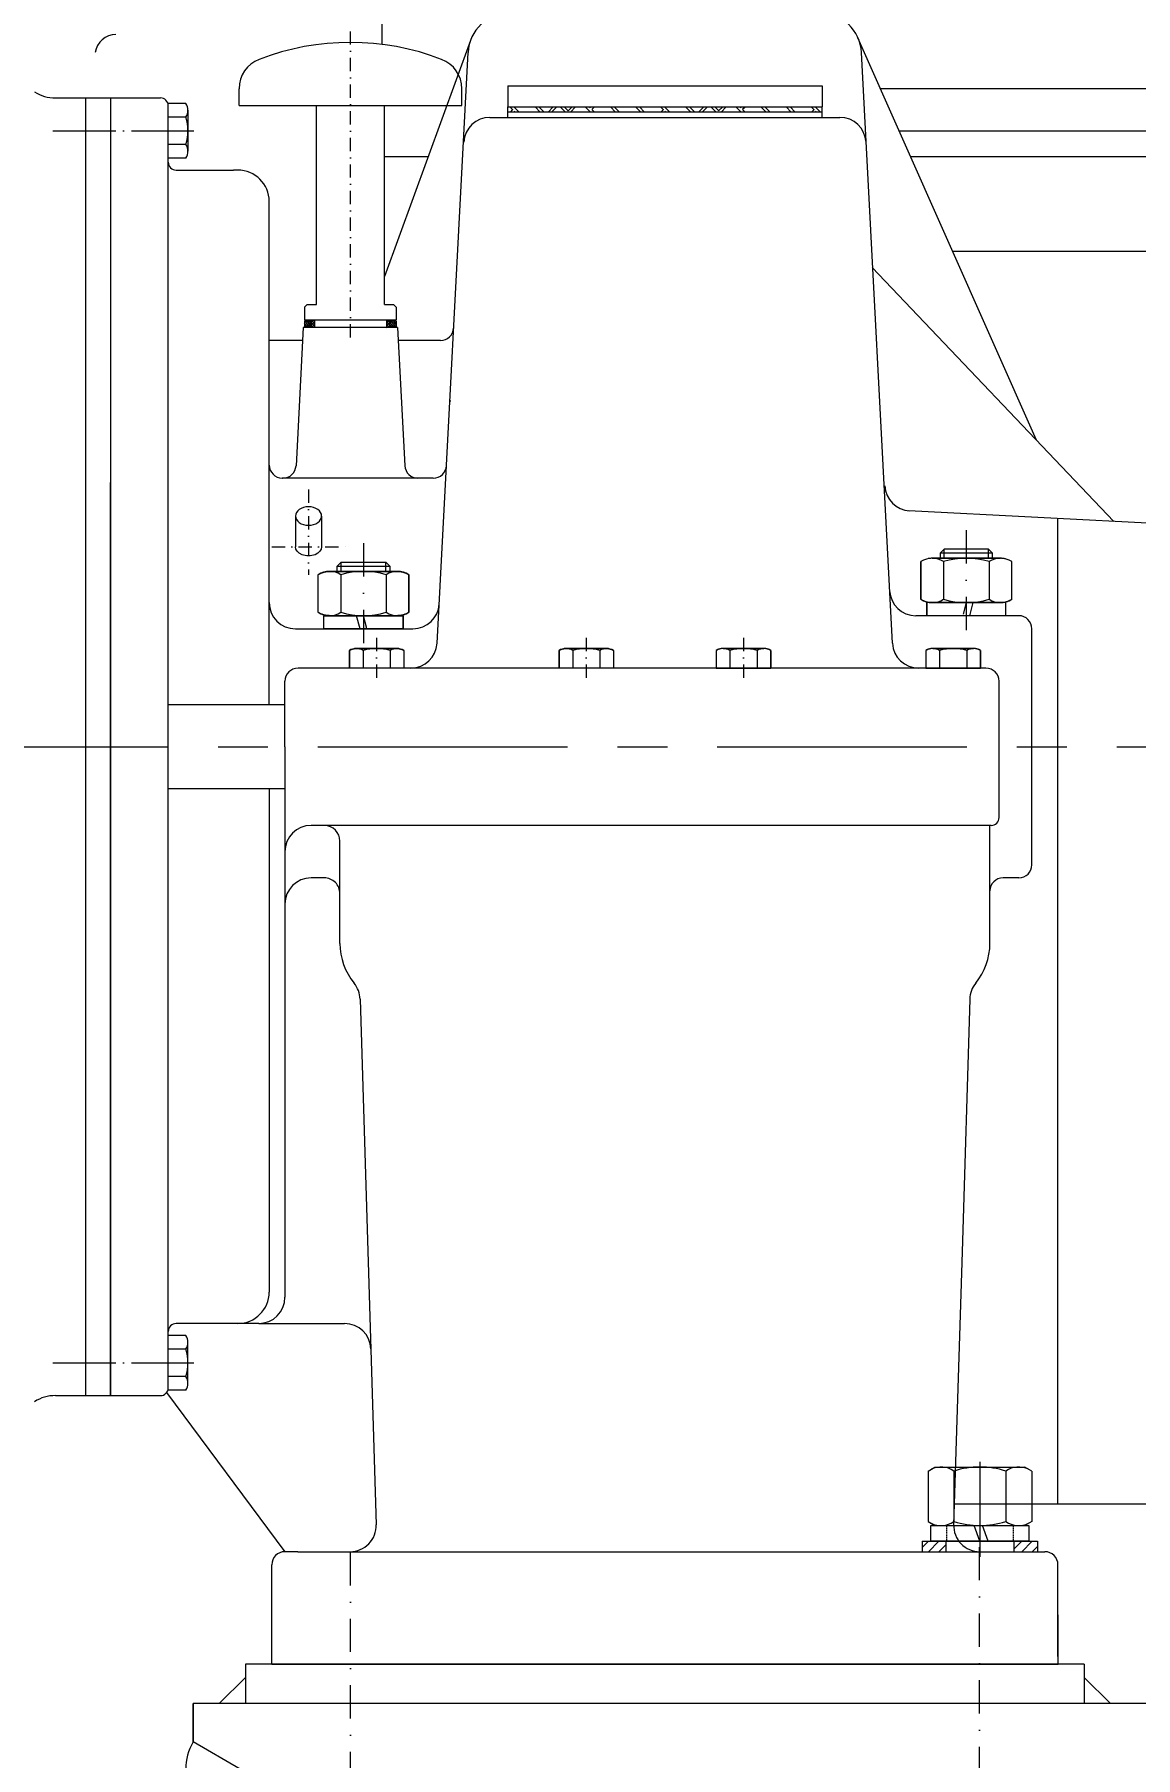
# Model space of a CAD drawing. Header units: millimetres. Extents: x 2 to 503272, y 1 to 383444.
# Drawn here: x 415539 to 426210, y 200030 to 216726 of the extents above; entities that cross this region are included whole.
import ezdxf

# ---------------------------------------------------------------- set-up
doc = ezdxf.new("R2010")
doc.units = ezdxf.units.MM
doc.header["$LTSCALE"] = 25.4
for name, pattern in [('ACAD_ISO02W100', [15, 12, -3]), ('ACAD_ISO04W100', [30, 24, -3, 0, -3]), ('CENTER', [50.8, 31.75, -6.35, 6.35, -6.35]), ('DASHDOT', [25.4, 12.7, -6.35, 0, -6.35]), ('DASHED', [0.75, 0.5, -0.25]), ('虚线', [2, 1, -1])]:
    doc.linetypes.add(name, pattern=pattern)
doc.layers.get('Defpoints').update_dxf_attribs({"lineweight": 5})
doc.layers.add('00', color=7, linetype='Continuous')
doc.layers.add('1', color=1, linetype='Continuous')
for name, color, linetype, lineweight in [('2', 2, 'DASHED', 5), ('3', 3, 'CENTER', 5), ('CAXA1', 5, 'CENTER', 5), ('EB0_1', 7, 'Continuous', 5), ('细实线层', 7, 'Continuous', 5), ('虚线层', 6, 'ACAD_ISO02W100', 5)]:
    doc.layers.add(name, color=color, linetype=linetype, lineweight=lineweight)
doc.styles.add('Roman', font='arial.ttf')
doc.styles.get("Standard").update_dxf_attribs({"font": 'arial.ttf'})
doc.dimstyles.new('ISO-25', dxfattribs={"dimscale": 30, "dimtxt": 38.1, "dimasz": 38.1, "dimexe": 50.8, "dimexo": 50.8, "dimgap": 15.875, "dimtad": 1, "dimtih": 1, "dimtoh": 1, "dimdec": 1, "dimlfac": 0.03937, "dimdsep": 46, "dimtxsty": 'Standard', "dimcen": 63.5, "dimclrd": 7, "dimclre": 7, "dimclrt": 7, "dimadec": 0, "dimazin": 0, "dimtfac": 1, "dimtdec": 1, "dimtmove": 0, "dimatfit": 3, "dimfxl": 25.4, "dimlwd": 5, "dimlwe": 5, "dimarcsym": 0})
pattern_1 = [(135, (1362593.044, 669076.674), (12.69999998, 12.69999998), [])]
pattern_2 = [(45, (1362593.044, 669076.674), (12.69999998, -12.69999998), [])]
pattern_3 = [(60, (1353630.559, 670080.947), (12.44340787, -7.18420488), [])]

# ---------------------------------------------------------------- blocks, each defined once
blk = doc.blocks.new('*D39')
at = {"color": 7, "linetype": 'Continuous', "lineweight": 5, "transparency": 16777216}
for p, q in [((464772, 202768), (464772, 175617)), ((365222, 196863), (365222, 175617)), ((366365, 177141), (463629, 177141))]:
    blk.add_line(p, q, dxfattribs=at)
at = {"color": 7, "transparency": 16777216}
for points in [[(366365, 177331), (366365, 176950), (365222, 177141)], [(463629, 177331), (463629, 176950), (464772, 177141)]]:
    blk.add_solid(points, dxfattribs=at)
at = {"layer": 'Defpoints', "color": 0, "transparency": 16777216}
for p in [(464772, 204292), (365222, 198387), (464772, 177141)]:
    blk.add_point(p, dxfattribs=at)
at = {"color": 7, "lineweight": 5, "transparency": 16777216, "insert": (413479, 179712), "char_height": 4191, "attachment_point": 5, "style": 'Roman'}
blk.add_mtext('B', dxfattribs=at)
blk = doc.blocks.new('*U2')
at = {"layer": '1', "linetype": 'Continuous', "lineweight": 13}
h = blk.add_hatch(dxfattribs=at)
h.set_pattern_fill('_USER', color=1, scale=2.8, angle=45, style=0, pattern_type=0)
h.set_pattern_definition([(45, (0, 0), (-1.9799, 1.9799), [])])
h.paths.add_polyline_path([(-13, 4), (-13, 0), (-22, 0), (-22, 4)])
h.paths.add_polyline_path([(22, 4), (22, 0), (13, 0), (13, 4)])

msp = doc.modelspace()

# ---------------------------------------------------------------- hatches: boundary and pattern name
at = {"lineweight": 5}
h = msp.add_hatch(dxfattribs=at)
h.set_pattern_fill('AR-BRELM', scale=2.54, angle=45, style=0)
h.set_pattern_definition([(135, (1353630.56, 670080.95), (243.3362, 243.3362), [491.9345, -24.1935]), (135, (1353733.2, 670183.6), (243.3362, 243.3362), [491.9345, -24.1935]), (135, (1353661, 670293.85), (243.3362, 243.3362), [233.8705, -24.1935]), (135, (1353763.63, 670396.5), (243.3362, 243.3362), [233.8705, -24.1935]), (45, (1353630.56, 670080.95), (364.9576, -364.9576), [145.161, -198.96734]), (45, (1353647.67, 670063.84), (364.9576, -364.9576), [145.161, -198.96734]), (45, (1353661, 670293.85), (182.478804, -182.478804), [145.161, -198.96734]), (45, (1353678.1, 670276.75), (182.478804, -182.478804), [145.161, -198.96734])])
h.paths.add_polyline_path([(421649.09, 216024.16), (423173.16, 216024.16), (423173.16, 215973.36), (421649.09, 215973.36)])
h.paths.add_polyline_path([(420125.22, 216024.16), (421649.09, 216024.16), (421649.09, 215973.36), (420125.22, 215973.36)])
h = msp.add_hatch(dxfattribs=at)
h.set_pattern_fill('JIS_WOOD', scale=20.32, angle=75, style=0)
h.set_pattern_definition(pattern_3)
h.paths.add_polyline_path([(418220.09, 213947.17), (418220.09, 213896.37), (418156.59, 213896.37), (418156.59, 213947.17)])
h = msp.add_hatch(dxfattribs=at)
h.set_pattern_fill('JIS_WOOD', scale=25.4, style=0)
h.set_pattern_definition(pattern_1)
h.paths.add_polyline_path([(418220.09, 213947.17), (418251.84, 213956.06), (418251.84, 213887.48), (418220.09, 213896.37)])
h = msp.add_hatch(dxfattribs=at)
h.set_pattern_fill('JIS_WOOD', scale=25.4, angle=90, style=0)
h.set_pattern_definition(pattern_2)
h.paths.add_polyline_path([(418251.84, 213887.48), (418220.09, 213896.37), (418220.09, 213947.17), (418251.84, 213956.06)])
h = msp.add_hatch(dxfattribs=at)
h.set_pattern_fill('JIS_WOOD', scale=25.4, style=0)
h.set_pattern_definition(pattern_1)
h.paths.add_polyline_path([(418950.34, 213956.06), (418982.09, 213947.17), (418982.09, 213896.37), (418950.34, 213887.48)])
h = msp.add_hatch(dxfattribs=at)
h.set_pattern_fill('JIS_WOOD', scale=25.4, angle=90, style=0)
h.set_pattern_definition(pattern_2)
h.paths.add_polyline_path([(418950.34, 213956.06), (418982.09, 213947.17), (418982.09, 213896.37), (418950.34, 213887.48)])
h = msp.add_hatch(dxfattribs=at)
h.set_pattern_fill('JIS_WOOD', scale=20.32, angle=75, style=0)
h.set_pattern_definition(pattern_3)
h.paths.add_polyline_path([(419045.59, 213947.17), (419045.59, 213896.37), (418982.09, 213896.37), (418982.09, 213947.17)])

# ---------------------------------------------------------------- linework, layer by layer
at = {"color": 7, "lineweight": 5}
for p, q in [((418905.26, 234233.14), (418905.26, 216629.68)), ((419765.16, 216668.56), (418931.29, 214381.85)), ((419441.12, 210826.19), (419741.12, 216550.6)), ((425248.92, 212795.93), (423519.37, 216694.14)), ((423853.74, 210826.19), (423553.73, 216550.6)), ((420125.22, 216227.36), (423173.16, 216227.36)), ((420125.22, 216227.36), (420125.22, 216024.16)), ((423173.16, 216227.36), (423173.16, 216024.16)), ((415742.57, 216110.21), (416277.19, 216110.21)), ((416032.6, 216110.21), (416032.6, 203537.06)), ((416277.18, 216110.55), (416759.79, 216110.55)), ((416277.19, 216110.55), (416277.19, 203537.06)), ((417007.1, 216056.52), (416836.06, 216056.57)), ((417521.59, 216038.93), (417521.59, 216199.95)), ((419680.59, 216038.93), (419680.59, 216199.95)), ((436326.91, 216199.14), (423738.99, 216199.14)), ((417007, 215924.61), (416835.97, 215924.59)), ((416835.99, 203612.92), (416835.99, 216034.35)), ((417026.46, 215990.61), (417026.52, 215594.66)), ((417521.59, 216038.93), (419680.59, 216038.93)), ((418270.89, 214108.46), (418270.89, 216038.93)), ((418931.29, 214108.46), (418931.29, 216038.93)), ((419953.77, 215922.56), (423344.4, 215922.56)), ((420125.22, 215922.56), (420125.22, 216024.16)), ((420125.22, 216024.16), (423173.16, 216024.16)), ((423173.16, 215973.36), (420125.22, 215973.36)), ((423173.16, 215922.56), (423173.16, 216024.16)), ((423919.3, 215792.74), (435618.46, 215792.48)), ((417007.04, 215660.65), (416836.01, 215660.62)), ((417007.06, 215528.66), (416836.03, 215528.64)), ((416912.19, 215412.1), (417468.58, 215411.68)), ((417508.79, 215411.68), (417468.58, 215411.68)), ((419353.16, 215538.74), (418931.29, 215538.74)), ((435618.46, 215538.74), (424032, 215538.74)), ((417813.59, 210229.9), (417813.59, 215106.88)), ((424437.7, 214624.34), (433967.46, 214624.34)), ((423656.26, 214466.28), (426001.31, 212006.84)), ((418181.98, 214108.46), (418156.58, 214083.06)), ((418156.58, 214083.06), (418156.58, 213956.06)), ((418181.98, 214108.46), (418270.89, 214108.46)), ((418931.29, 214108.46), (419020.2, 214108.46)), ((419020.2, 214108.46), (419045.6, 214083.06)), ((419045.6, 214083.06), (419045.6, 213956.06)), ((418143.92, 213887.48), (418073.69, 212547.34)), ((419058.25, 213887.48), (418143.92, 213887.48)), ((419045.6, 213956.06), (418156.59, 213956.06)), ((418156.59, 213947.17), (418156.59, 213896.37)), ((418156.59, 213947.17), (418220.09, 213947.17)), ((418156.59, 213896.37), (418220.09, 213896.37)), ((418251.84, 213956.06), (418220.09, 213947.17)), ((418220.09, 213896.37), (418220.09, 213947.17)), ((418251.84, 213887.48), (418220.09, 213896.37)), ((418251.84, 213956.06), (418251.84, 213887.48)), ((418950.34, 213887.48), (418251.84, 213887.48)), ((418950.34, 213956.06), (418950.34, 213887.48)), ((418950.34, 213956.06), (418950.34, 213887.48)), ((418950.34, 213956.06), (418982.09, 213947.17)), ((418950.34, 213887.48), (418982.09, 213896.37)), ((418982.09, 213896.37), (418982.09, 213947.17)), ((419045.59, 213947.17), (418982.09, 213947.17)), ((419045.59, 213896.37), (418982.09, 213896.37)), ((419045.59, 213947.17), (419045.59, 213896.37)), ((419058.25, 213887.48), (419128.48, 212547.34)), ((418137.27, 213760.48), (417813.59, 213760.48)), ((419474.38, 213760.48), (419064.91, 213760.48)), ((416276.89, 209823.52), (416276.89, 212383.23)), ((419404.49, 212426.98), (417940.59, 212426.98)), ((418068.34, 212059.5), (418068.34, 211762.39)), ((418322.34, 212059.5), (418322.34, 211762.39)), ((426513.19, 211980.02), (424013.98, 212111)), ((425457.61, 202483.36), (425457.45, 212035.35)), ((424316.09, 211699.73), (424354.19, 211737.83)), ((424785.99, 211737.83), (424354.19, 211737.83)), ((424354.19, 211650.2), (424354.19, 211737.83)), ((424824.09, 211699.73), (424785.99, 211737.83)), ((424785.99, 211650.2), (424785.99, 211737.83)), ((418474.09, 211572.86), (418512.19, 211610.96)), ((418474.09, 211572.86), (418982.09, 211572.86)), ((418474.09, 211523.33), (418474.09, 211572.86)), ((418512.19, 211610.96), (418943.99, 211610.96)), ((418512.19, 211523.33), (418512.19, 211610.96)), ((418982.09, 211572.86), (418943.99, 211610.96)), ((418943.99, 211523.33), (418943.99, 211610.96)), ((418982.09, 211572.86), (418982.09, 211523.33)), ((424130.15, 211617.76), (424130.15, 211253.38)), ((424130.15, 211253.38), (424130.15, 211617.76)), ((424205.43, 211647.21), (424201.61, 211646.51)), ((424209.25, 211647.83), (424205.43, 211647.21)), ((424213.09, 211648.39), (424209.25, 211647.83)), ((424216.93, 211648.87), (424213.09, 211648.39)), ((424220.78, 211649.28), (424216.93, 211648.87)), ((424224.65, 211649.61), (424220.78, 211649.28)), ((424228.51, 211649.87), (424224.65, 211649.61)), ((424232.38, 211650.05), (424228.51, 211649.87)), ((424236.26, 211650.16), (424232.38, 211650.05)), ((424240.13, 211650.2), (424236.26, 211650.16)), ((424570.09, 211650.2), (424240.13, 211650.2)), ((424240.13, 211650.2), (424240.13, 211650.2)), ((424240.13, 211650.2), (424900.04, 211650.2)), ((424824.09, 211699.73), (424316.09, 211699.73)), ((424316.09, 211699.73), (424316.09, 211650.2)), ((424350.12, 211617.76), (424350.12, 211253.38)), ((424900.04, 211650.2), (424570.09, 211650.2)), ((424790.06, 211617.76), (424790.06, 211253.38)), ((424824.09, 211650.2), (424824.09, 211699.73)), ((424903.92, 211650.16), (424900.04, 211650.2)), ((424900.04, 211650.2), (424900.04, 211650.2)), ((424907.79, 211650.05), (424903.92, 211650.16)), ((424911.66, 211649.87), (424907.79, 211650.05)), ((424915.53, 211649.61), (424911.66, 211649.87)), ((424919.39, 211649.28), (424915.53, 211649.61)), ((424923.24, 211648.87), (424919.39, 211649.28)), ((424927.09, 211648.39), (424923.24, 211648.87)), ((424930.92, 211647.83), (424927.09, 211648.39)), ((424934.75, 211647.21), (424930.92, 211647.83)), ((424938.56, 211646.51), (424934.75, 211647.21)), ((424942.36, 211645.73), (424938.56, 211646.51)), ((424946.14, 211644.89), (424942.36, 211645.73)), ((424949.9, 211643.97), (424946.14, 211644.89)), ((425010.03, 211253.38), (425010.03, 211617.76)), ((425010.03, 211253.38), (425010.03, 211617.76)), ((418288.15, 211490.89), (418291.42, 211492.96)), ((418288.15, 211126.51), (418288.15, 211490.89)), ((418288.15, 211490.89), (418288.15, 211490.89)), ((418288.15, 211126.51), (418288.15, 211490.89)), ((418291.42, 211492.96), (418294.73, 211494.97)), ((418294.73, 211494.97), (418298.09, 211496.92)), ((418298.09, 211496.92), (418301.47, 211498.8)), ((418301.47, 211498.8), (418304.9, 211500.61)), ((418304.9, 211500.61), (418308.36, 211502.36)), ((418308.36, 211502.36), (418311.85, 211504.05)), ((418311.85, 211504.05), (418315.37, 211505.66)), ((418315.37, 211505.66), (418318.92, 211507.21)), ((418318.92, 211507.21), (418322.5, 211508.69)), ((418322.5, 211508.69), (418326.11, 211510.1)), ((418326.11, 211510.1), (418329.75, 211511.44)), ((418329.75, 211511.44), (418333.41, 211512.72)), ((418333.41, 211512.72), (418337.09, 211513.92)), ((418337.09, 211513.92), (418340.8, 211515.05)), ((418340.8, 211515.05), (418344.52, 211516.11)), ((418344.52, 211516.11), (418348.27, 211517.1)), ((418348.27, 211517.1), (418352.04, 211518.02)), ((418352.04, 211518.02), (418355.82, 211518.86)), ((418355.82, 211518.86), (418359.61, 211519.64)), ((418359.61, 211519.64), (418363.43, 211520.34)), ((418363.43, 211520.34), (418367.25, 211520.96)), ((418367.25, 211520.96), (418371.09, 211521.52)), ((418371.09, 211521.52), (418374.93, 211522)), ((418374.93, 211522), (418378.78, 211522.41)), ((418378.78, 211522.41), (418382.65, 211522.74)), ((418382.65, 211522.74), (418386.51, 211523)), ((418386.51, 211523), (418390.38, 211523.18)), ((418390.38, 211523.18), (418394.26, 211523.29)), ((418394.26, 211523.29), (418398.13, 211523.33)), ((418398.13, 211523.33), (418398.13, 211523.33)), ((418398.13, 211523.33), (418728.09, 211523.33)), ((419058.04, 211523.33), (418398.13, 211523.33)), ((418508.12, 211490.89), (418508.12, 211126.51)), ((418728.09, 211523.33), (419058.04, 211523.33)), ((418948.06, 211490.89), (418948.06, 211126.51)), ((419058.04, 211523.33), (419058.04, 211523.33)), ((419058.04, 211523.33), (419061.92, 211523.29)), ((419061.92, 211523.29), (419065.79, 211523.18)), ((419065.79, 211523.18), (419069.66, 211523)), ((419069.66, 211523), (419073.53, 211522.74)), ((419073.53, 211522.74), (419077.39, 211522.41)), ((419077.39, 211522.41), (419081.24, 211522)), ((419081.24, 211522), (419085.09, 211521.52)), ((419085.09, 211521.52), (419088.92, 211520.96)), ((419088.92, 211520.96), (419092.75, 211520.34)), ((419092.75, 211520.34), (419096.56, 211519.64)), ((419096.56, 211519.64), (419100.36, 211518.86)), ((419100.36, 211518.86), (419104.14, 211518.02)), ((419104.14, 211518.02), (419107.9, 211517.1)), ((419107.9, 211517.1), (419111.65, 211516.11)), ((419111.65, 211516.11), (419115.38, 211515.05)), ((419115.38, 211515.05), (419119.08, 211513.92)), ((419119.08, 211513.92), (419122.77, 211512.72)), ((419122.77, 211512.72), (419126.43, 211511.44)), ((419126.43, 211511.44), (419130.06, 211510.1)), ((419130.06, 211510.1), (419133.67, 211508.69)), ((419133.67, 211508.69), (419137.25, 211507.21)), ((419137.25, 211507.21), (419140.81, 211505.66)), ((419140.81, 211505.66), (419144.33, 211504.05)), ((419144.33, 211504.05), (419147.82, 211502.36)), ((419147.82, 211502.36), (419151.28, 211500.61)), ((419151.28, 211500.61), (419154.7, 211498.8)), ((419154.7, 211498.8), (419158.09, 211496.92)), ((419158.09, 211496.92), (419161.44, 211494.97)), ((419161.44, 211494.97), (419164.75, 211492.96)), ((419164.75, 211492.96), (419168.03, 211490.89)), ((419168.03, 211490.89), (419168.03, 211490.89)), ((419168.03, 211490.89), (419168.03, 211126.51)), ((419168.03, 211126.51), (419168.03, 211490.89)), ((424130.15, 211253.38), (424133.42, 211251.31)), ((424133.42, 211251.31), (424136.73, 211249.3)), ((424136.73, 211249.3), (424140.09, 211247.36)), ((424140.09, 211247.36), (424143.47, 211245.48)), ((424143.47, 211245.48), (424146.9, 211243.66)), ((424146.9, 211243.66), (424150.36, 211241.91)), ((424150.36, 211241.91), (424153.85, 211240.23)), ((424153.85, 211240.23), (424157.37, 211238.61)), ((424157.37, 211238.61), (424160.92, 211237.06)), ((424160.92, 211237.06), (424164.5, 211235.58)), ((424164.5, 211235.58), (424168.11, 211234.17)), ((424168.11, 211234.17), (424171.75, 211232.83)), ((424171.75, 211232.83), (424175.41, 211231.55)), ((424175.41, 211231.55), (424179.09, 211230.35)), ((424179.09, 211230.35), (424182.8, 211229.22)), ((424182.8, 211229.22), (424186.52, 211228.16)), ((424186.52, 211228.16), (424190.27, 211227.17)), ((424570.09, 211220.48), (424186.55, 211220.48)), ((424186.55, 211220.48), (424186.55, 211220.48)), ((424186.55, 211220.48), (424186.55, 211093.48)), ((424953.63, 211220.48), (424186.55, 211220.48)), ((424186.55, 211093.48), (424186.55, 211220.48)), ((424190.27, 211227.17), (424194.04, 211226.25)), ((424194.04, 211226.25), (424197.82, 211225.41)), ((424197.82, 211225.41), (424201.61, 211224.64)), ((424201.61, 211224.64), (424205.43, 211223.93)), ((424205.43, 211223.93), (424209.25, 211223.31)), ((424209.25, 211223.31), (424213.09, 211222.75)), ((424213.09, 211222.75), (424216.93, 211222.27)), ((424216.93, 211222.27), (424220.78, 211221.87)), ((424220.78, 211221.87), (424224.65, 211221.53)), ((424224.65, 211221.53), (424228.51, 211221.27)), ((424228.51, 211221.27), (424232.38, 211221.09)), ((424232.38, 211221.09), (424236.26, 211220.98)), ((424236.26, 211220.98), (424240.13, 211220.94)), ((424240.13, 211220.94), (424240.13, 211220.94)), ((424240.13, 211220.94), (424570.09, 211220.94)), ((424240.13, 211220.94), (424900.04, 211220.94)), ((424541.62, 211109.92), (424571.25, 211220.48)), ((424570.09, 211220.94), (424570.09, 211220.94)), ((424570.09, 211220.94), (424900.04, 211220.94)), ((424571.25, 211220.48), (424570.09, 211220.48)), ((424570.09, 211220.48), (424570.09, 211220.48)), ((424636.99, 211220.48), (424571.25, 211220.48)), ((424571.25, 211220.48), (424571.25, 211220.48)), ((424602.96, 211093.48), (424636.99, 211220.48)), ((424953.63, 211220.48), (424636.99, 211220.48)), ((424636.99, 211220.48), (424636.99, 211220.48)), ((424900.04, 211220.94), (424903.92, 211220.98)), ((424900.04, 211220.94), (424900.04, 211220.94)), ((424903.92, 211220.98), (424907.79, 211221.09)), ((424907.79, 211221.09), (424911.66, 211221.27)), ((424911.66, 211221.27), (424915.53, 211221.53)), ((424915.53, 211221.53), (424919.39, 211221.87)), ((424919.39, 211221.87), (424923.24, 211222.27)), ((424923.24, 211222.27), (424927.09, 211222.75)), ((424927.09, 211222.75), (424930.92, 211223.31)), ((424930.92, 211223.31), (424934.75, 211223.93)), ((424934.75, 211223.93), (424938.56, 211224.64)), ((424938.56, 211224.64), (424942.36, 211225.41)), ((424942.36, 211225.41), (424946.14, 211226.25)), ((424946.14, 211226.25), (424949.9, 211227.17)), ((424949.9, 211227.17), (424953.65, 211228.16)), ((424953.63, 211093.48), (424953.63, 211220.48)), ((424953.63, 211220.48), (424953.63, 211220.48)), ((424953.63, 211093.48), (424953.63, 211220.48)), ((424953.65, 211228.16), (424957.38, 211229.22)), ((424957.38, 211229.22), (424961.08, 211230.35)), ((424961.08, 211230.35), (424964.77, 211231.55)), ((424964.77, 211231.55), (424968.43, 211232.83)), ((424968.43, 211232.83), (424972.06, 211234.17)), ((424972.06, 211234.17), (424975.67, 211235.58)), ((424975.67, 211235.58), (424979.25, 211237.06)), ((424979.25, 211237.06), (424982.81, 211238.61)), ((424982.81, 211238.61), (424986.33, 211240.23)), ((424986.33, 211240.23), (424989.82, 211241.91)), ((424989.82, 211241.91), (424993.28, 211243.66)), ((424993.28, 211243.66), (424996.7, 211245.48)), ((424996.7, 211245.48), (425000.09, 211247.36)), ((425000.09, 211247.36), (425003.44, 211249.3)), ((425003.44, 211249.3), (425006.75, 211251.31)), ((425006.75, 211251.31), (425010.03, 211253.38)), ((425010.03, 211253.38), (425010.03, 211253.38)), ((418291.42, 211124.44), (418288.15, 211126.51)), ((418288.15, 211126.51), (418288.15, 211126.51)), ((418294.73, 211122.43), (418291.42, 211124.44)), ((418298.09, 211120.49), (418294.73, 211122.43)), ((418301.47, 211118.61), (418298.09, 211120.49)), ((418304.9, 211116.79), (418301.47, 211118.61)), ((418308.36, 211115.04), (418304.9, 211116.79)), ((418311.85, 211113.36), (418308.36, 211115.04)), ((418315.37, 211111.74), (418311.85, 211113.36)), ((418318.92, 211110.19), (418315.37, 211111.74)), ((418322.5, 211108.71), (418318.92, 211110.19)), ((418326.11, 211107.3), (418322.5, 211108.71)), ((418329.75, 211105.96), (418326.11, 211107.3)), ((418333.41, 211104.68), (418329.75, 211105.96)), ((418337.09, 211103.48), (418333.41, 211104.68)), ((418340.8, 211102.35), (418337.09, 211103.48)), ((418344.52, 211101.29), (418340.8, 211102.35)), ((418348.27, 211100.3), (418344.52, 211101.29)), ((418344.55, 210966.61), (418344.55, 211093.61)), ((418344.55, 211093.61), (418344.55, 211093.61)), ((418344.55, 211093.61), (418661.19, 211093.61)), ((418344.55, 211093.61), (419111.63, 211093.61)), ((418344.55, 210966.61), (418344.55, 211093.61)), ((418352.04, 211099.38), (418348.27, 211100.3)), ((418355.82, 211098.54), (418352.04, 211099.38)), ((418359.61, 211097.76), (418355.82, 211098.54)), ((418363.43, 211097.06), (418359.61, 211097.76)), ((418367.25, 211096.44), (418363.43, 211097.06)), ((418371.09, 211095.88), (418367.25, 211096.44)), ((418374.93, 211095.4), (418371.09, 211095.88)), ((418378.78, 211095), (418374.93, 211095.4)), ((418382.65, 211094.66), (418378.78, 211095)), ((418386.51, 211094.4), (418382.65, 211094.66)), ((418390.38, 211094.22), (418386.51, 211094.4)), ((418394.26, 211094.11), (418390.38, 211094.22)), ((418398.13, 211094.07), (418394.26, 211094.11)), ((418728.09, 211094.07), (418398.13, 211094.07)), ((418398.13, 211094.07), (418398.13, 211094.07)), ((419058.04, 211094.07), (418398.13, 211094.07)), ((418661.19, 211093.61), (418661.19, 211093.61)), ((418661.19, 211093.61), (418726.93, 211093.61)), ((418695.22, 210966.61), (418661.19, 211093.61)), ((418726.93, 211093.61), (418726.93, 211093.61)), ((418726.93, 211093.61), (418728.09, 211093.61)), ((418756.55, 210983.05), (418726.93, 211093.61)), ((419058.04, 211094.07), (418728.09, 211094.07)), ((418728.09, 211094.07), (418728.09, 211094.07)), ((418728.09, 211093.61), (418728.09, 211093.61)), ((418728.09, 211093.61), (419111.63, 211093.61)), ((419061.92, 211094.11), (419058.04, 211094.07)), ((419058.04, 211094.07), (419058.04, 211094.07)), ((419065.79, 211094.22), (419061.92, 211094.11)), ((419069.66, 211094.4), (419065.79, 211094.22)), ((419073.53, 211094.66), (419069.66, 211094.4)), ((419077.39, 211095), (419073.53, 211094.66)), ((419081.24, 211095.4), (419077.39, 211095)), ((419085.09, 211095.88), (419081.24, 211095.4)), ((419088.92, 211096.44), (419085.09, 211095.88)), ((419092.75, 211097.06), (419088.92, 211096.44)), ((419096.56, 211097.76), (419092.75, 211097.06)), ((419100.36, 211098.54), (419096.56, 211097.76)), ((419104.14, 211099.38), (419100.36, 211098.54)), ((419107.9, 211100.3), (419104.14, 211099.38)), ((419111.65, 211101.29), (419107.9, 211100.3)), ((419111.63, 211093.61), (419111.63, 211093.61)), ((419111.63, 211093.61), (419111.63, 210966.61)), ((419111.63, 210966.61), (419111.63, 211093.61)), ((419115.38, 211102.35), (419111.65, 211101.29)), ((419119.08, 211103.48), (419115.38, 211102.35)), ((419122.77, 211104.68), (419119.08, 211103.48)), ((419126.43, 211105.96), (419122.77, 211104.68)), ((419130.06, 211107.3), (419126.43, 211105.96)), ((419133.67, 211108.71), (419130.06, 211107.3)), ((419137.25, 211110.19), (419133.67, 211108.71)), ((419140.81, 211111.74), (419137.25, 211110.19)), ((419144.33, 211113.36), (419140.81, 211111.74)), ((419147.82, 211115.04), (419144.33, 211113.36)), ((419151.28, 211116.79), (419147.82, 211115.04)), ((419154.7, 211118.61), (419151.28, 211116.79)), ((419158.09, 211120.49), (419154.7, 211118.61)), ((419161.44, 211122.43), (419158.09, 211120.49)), ((419164.75, 211124.44), (419161.44, 211122.43)), ((419168.03, 211126.51), (419164.75, 211124.44)), ((425078.09, 211093.48), (424080.76, 211093.48)), ((418067.59, 210966.61), (419207.44, 210966.61)), ((418695.22, 210966.61), (418344.55, 210966.61)), ((418344.55, 210966.61), (418344.55, 210966.61)), ((418344.55, 210966.61), (419111.63, 210966.61)), ((418728.09, 210966.61), (418695.22, 210966.61)), ((418695.22, 210966.61), (418695.22, 210966.61)), ((418760.96, 210966.61), (418728.09, 210966.61)), ((418728.09, 210966.61), (418728.09, 210966.61)), ((418760.96, 210966.61), (418756.55, 210983.05)), ((419111.63, 210966.61), (418760.96, 210966.61)), ((418760.96, 210966.61), (418760.96, 210966.61)), ((425205.09, 209823.46), (425205.09, 210966.48)), ((418591.12, 210756.52), (418593.09, 210757.76)), ((418591.12, 210585.48), (418591.12, 210756.52)), ((418591.12, 210756.52), (418591.12, 210756.52)), ((418591.12, 210756.52), (418591.12, 210585.48)), ((418593.09, 210757.76), (418595.08, 210758.97)), ((418595.08, 210758.97), (418597.09, 210760.13)), ((418597.09, 210760.13), (418599.12, 210761.26)), ((418599.12, 210761.26), (418601.17, 210762.35)), ((418601.17, 210762.35), (418603.25, 210763.4)), ((418603.25, 210763.4), (418605.34, 210764.41)), ((418605.34, 210764.41), (418607.46, 210765.38)), ((418607.46, 210765.38), (418609.59, 210766.31)), ((418609.59, 210766.31), (418611.74, 210767.2)), ((418611.74, 210767.2), (418613.9, 210768.05)), ((418613.9, 210768.05), (418616.08, 210768.85)), ((418616.08, 210768.85), (418618.28, 210769.61)), ((418618.28, 210769.61), (418620.49, 210770.34)), ((418620.49, 210770.34), (418622.71, 210771.01)), ((418622.71, 210771.01), (418624.95, 210771.65)), ((418624.95, 210771.65), (418627.2, 210772.24)), ((418627.2, 210772.24), (418629.46, 210772.8)), ((418629.46, 210772.8), (418631.73, 210773.3)), ((418631.73, 210773.3), (418634, 210773.77)), ((418634, 210773.77), (418636.29, 210774.19)), ((418636.29, 210774.19), (418638.58, 210774.56)), ((418638.58, 210774.56), (418640.89, 210774.89)), ((418640.89, 210774.89), (418643.19, 210775.18)), ((418643.19, 210775.18), (418645.51, 210775.43)), ((418645.51, 210775.43), (418647.82, 210775.63)), ((418647.82, 210775.63), (418650.14, 210775.78)), ((418650.14, 210775.78), (418652.46, 210775.89)), ((418652.46, 210775.89), (418654.79, 210775.96)), ((418654.79, 210775.96), (418657.11, 210775.98)), ((418657.11, 210775.98), (418657.11, 210775.98)), ((418657.11, 210775.98), (418855.09, 210775.98)), ((419053.06, 210775.98), (418657.11, 210775.98)), ((418723.1, 210756.52), (418723.1, 210585.48)), ((418855.09, 210775.98), (419053.06, 210775.98)), ((418987.07, 210756.52), (418987.07, 210585.48)), ((419053.06, 210775.98), (419053.06, 210775.98)), ((419053.06, 210775.98), (419055.39, 210775.96)), ((419055.39, 210775.96), (419057.71, 210775.89)), ((419057.71, 210775.89), (419060.03, 210775.78)), ((419060.03, 210775.78), (419062.35, 210775.63)), ((419062.35, 210775.63), (419064.67, 210775.43)), ((419064.67, 210775.43), (419066.98, 210775.18)), ((419066.98, 210775.18), (419069.29, 210774.89)), ((419069.29, 210774.89), (419071.59, 210774.56)), ((419071.59, 210774.56), (419073.88, 210774.19)), ((419073.88, 210774.19), (419076.17, 210773.77)), ((419076.17, 210773.77), (419078.45, 210773.3)), ((419078.45, 210773.3), (419080.72, 210772.8)), ((419080.72, 210772.8), (419082.98, 210772.24)), ((419082.98, 210772.24), (419085.22, 210771.65)), ((419085.22, 210771.65), (419087.46, 210771.01)), ((419087.46, 210771.01), (419089.68, 210770.34)), ((419089.68, 210770.34), (419091.9, 210769.61)), ((419091.9, 210769.61), (419094.09, 210768.85)), ((419094.09, 210768.85), (419096.27, 210768.05)), ((419096.27, 210768.05), (419098.44, 210767.2)), ((419098.44, 210767.2), (419100.59, 210766.31)), ((419100.59, 210766.31), (419102.72, 210765.38)), ((419102.72, 210765.38), (419104.83, 210764.41)), ((419104.83, 210764.41), (419106.93, 210763.4)), ((419106.93, 210763.4), (419109, 210762.35)), ((419109, 210762.35), (419111.05, 210761.26)), ((419111.05, 210761.26), (419113.09, 210760.13)), ((419113.09, 210760.13), (419115.1, 210758.97)), ((419115.1, 210758.97), (419117.09, 210757.76)), ((419117.09, 210757.76), (419119.05, 210756.52)), ((419119.05, 210756.52), (419119.05, 210756.52)), ((419119.05, 210756.52), (419119.05, 210585.48)), ((419119.05, 210756.52), (419119.05, 210585.48)), ((420623.12, 210756.52), (420625.09, 210757.76)), ((420623.12, 210585.48), (420623.12, 210756.52)), ((420623.12, 210756.52), (420623.12, 210756.52)), ((420623.12, 210756.52), (420623.12, 210585.48)), ((420625.09, 210757.76), (420627.08, 210758.97)), ((420627.08, 210758.97), (420629.09, 210760.13)), ((420629.09, 210760.13), (420631.12, 210761.26)), ((420631.12, 210761.26), (420633.17, 210762.35)), ((420633.17, 210762.35), (420635.25, 210763.4)), ((420635.25, 210763.4), (420637.34, 210764.41)), ((420637.34, 210764.41), (420639.46, 210765.38)), ((420639.46, 210765.38), (420641.59, 210766.31)), ((420641.59, 210766.31), (420643.74, 210767.2)), ((420643.74, 210767.2), (420645.9, 210768.05)), ((420645.9, 210768.05), (420648.08, 210768.85)), ((420648.08, 210768.85), (420650.28, 210769.61)), ((420650.28, 210769.61), (420652.49, 210770.34)), ((420652.49, 210770.34), (420654.71, 210771.01)), ((420654.71, 210771.01), (420656.95, 210771.65)), ((420656.95, 210771.65), (420659.2, 210772.24)), ((420659.2, 210772.24), (420661.46, 210772.8)), ((420661.46, 210772.8), (420663.73, 210773.3)), ((420663.73, 210773.3), (420666, 210773.77)), ((420666, 210773.77), (420668.29, 210774.19)), ((420668.29, 210774.19), (420670.58, 210774.56)), ((420670.58, 210774.56), (420672.89, 210774.89)), ((420672.89, 210774.89), (420675.19, 210775.18)), ((420675.19, 210775.18), (420677.51, 210775.43)), ((420677.51, 210775.43), (420679.82, 210775.63)), ((420679.82, 210775.63), (420682.14, 210775.78)), ((420682.14, 210775.78), (420684.46, 210775.89)), ((420684.46, 210775.89), (420686.79, 210775.96)), ((420686.79, 210775.96), (420689.11, 210775.98)), ((420689.11, 210775.98), (420689.11, 210775.98)), ((420689.11, 210775.98), (420887.09, 210775.98)), ((421085.06, 210775.98), (420689.11, 210775.98)), ((420755.1, 210756.52), (420755.1, 210585.48)), ((420887.09, 210775.98), (421085.06, 210775.98)), ((421019.07, 210756.52), (421019.07, 210585.48)), ((421085.06, 210775.98), (421085.06, 210775.98)), ((421085.06, 210775.98), (421087.39, 210775.96)), ((421087.39, 210775.96), (421089.71, 210775.89)), ((421089.71, 210775.89), (421092.03, 210775.78)), ((421092.03, 210775.78), (421094.35, 210775.63)), ((421094.35, 210775.63), (421096.67, 210775.43)), ((421096.67, 210775.43), (421098.98, 210775.18)), ((421098.98, 210775.18), (421101.29, 210774.89)), ((421101.29, 210774.89), (421103.59, 210774.56)), ((421103.59, 210774.56), (421105.88, 210774.19)), ((421105.88, 210774.19), (421108.17, 210773.77)), ((421108.17, 210773.77), (421110.45, 210773.3)), ((421110.45, 210773.3), (421112.72, 210772.8)), ((421112.72, 210772.8), (421114.98, 210772.24)), ((421114.98, 210772.24), (421117.22, 210771.65)), ((421117.22, 210771.65), (421119.46, 210771.01)), ((421119.46, 210771.01), (421121.68, 210770.34)), ((421121.68, 210770.34), (421123.9, 210769.61)), ((421123.9, 210769.61), (421126.09, 210768.85)), ((421126.09, 210768.85), (421128.27, 210768.05)), ((421128.27, 210768.05), (421130.44, 210767.2)), ((421130.44, 210767.2), (421132.59, 210766.31)), ((421132.59, 210766.31), (421134.72, 210765.38)), ((421134.72, 210765.38), (421136.83, 210764.41)), ((421136.83, 210764.41), (421138.93, 210763.4)), ((421138.93, 210763.4), (421141, 210762.35)), ((421141, 210762.35), (421143.05, 210761.26)), ((421143.05, 210761.26), (421145.09, 210760.13)), ((421145.09, 210760.13), (421147.1, 210758.97)), ((421147.1, 210758.97), (421149.09, 210757.76)), ((421149.09, 210757.76), (421151.05, 210756.52)), ((421151.05, 210756.52), (421151.05, 210756.52)), ((421151.05, 210756.52), (421151.05, 210585.48)), ((421151.05, 210756.52), (421151.05, 210585.48)), ((422149.09, 210757.76), (422147.12, 210756.52)), ((422147.12, 210756.52), (422147.12, 210756.52)), ((422147.12, 210756.52), (422147.12, 210585.48)), ((422147.12, 210756.52), (422147.12, 210585.48)), ((422151.08, 210758.97), (422149.09, 210757.76)), ((422153.09, 210760.13), (422151.08, 210758.97)), ((422155.12, 210761.26), (422153.09, 210760.13)), ((422157.17, 210762.35), (422155.12, 210761.26)), ((422159.25, 210763.4), (422157.17, 210762.35)), ((422161.34, 210764.41), (422159.25, 210763.4)), ((422163.46, 210765.38), (422161.34, 210764.41)), ((422165.59, 210766.31), (422163.46, 210765.38)), ((422167.74, 210767.2), (422165.59, 210766.31)), ((422169.9, 210768.05), (422167.74, 210767.2)), ((422172.08, 210768.85), (422169.9, 210768.05)), ((422174.28, 210769.61), (422172.08, 210768.85)), ((422176.49, 210770.34), (422174.28, 210769.61)), ((422178.71, 210771.01), (422176.49, 210770.34)), ((422180.95, 210771.65), (422178.71, 210771.01)), ((422183.2, 210772.24), (422180.95, 210771.65)), ((422185.46, 210772.8), (422183.2, 210772.24)), ((422187.73, 210773.3), (422185.46, 210772.8)), ((422190, 210773.77), (422187.73, 210773.3)), ((422192.29, 210774.19), (422190, 210773.77)), ((422194.58, 210774.56), (422192.29, 210774.19)), ((422196.89, 210774.89), (422194.58, 210774.56)), ((422199.19, 210775.18), (422196.89, 210774.89)), ((422201.51, 210775.43), (422199.19, 210775.18)), ((422203.82, 210775.63), (422201.51, 210775.43)), ((422206.14, 210775.78), (422203.82, 210775.63)), ((422208.46, 210775.89), (422206.14, 210775.78)), ((422210.79, 210775.96), (422208.46, 210775.89)), ((422213.11, 210775.98), (422210.79, 210775.96)), ((422411.09, 210775.98), (422213.11, 210775.98)), ((422213.11, 210775.98), (422213.11, 210775.98)), ((422213.11, 210775.98), (422609.06, 210775.98)), ((422279.1, 210756.52), (422279.1, 210585.48)), ((422609.06, 210775.98), (422411.09, 210775.98)), ((422543.07, 210756.52), (422543.07, 210585.48)), ((422611.39, 210775.96), (422609.06, 210775.98)), ((422609.06, 210775.98), (422609.06, 210775.98)), ((422613.71, 210775.89), (422611.39, 210775.96)), ((422616.03, 210775.78), (422613.71, 210775.89)), ((422618.35, 210775.63), (422616.03, 210775.78)), ((422620.67, 210775.43), (422618.35, 210775.63)), ((422622.98, 210775.18), (422620.67, 210775.43)), ((422625.29, 210774.89), (422622.98, 210775.18)), ((422627.59, 210774.56), (422625.29, 210774.89)), ((422629.88, 210774.19), (422627.59, 210774.56)), ((422632.17, 210773.77), (422629.88, 210774.19)), ((422634.45, 210773.3), (422632.17, 210773.77)), ((422636.72, 210772.8), (422634.45, 210773.3)), ((422638.98, 210772.24), (422636.72, 210772.8)), ((422641.22, 210771.65), (422638.98, 210772.24)), ((422643.46, 210771.01), (422641.22, 210771.65)), ((422645.68, 210770.34), (422643.46, 210771.01)), ((422647.9, 210769.61), (422645.68, 210770.34)), ((422650.09, 210768.85), (422647.9, 210769.61)), ((422652.27, 210768.05), (422650.09, 210768.85)), ((422654.44, 210767.2), (422652.27, 210768.05)), ((422656.59, 210766.31), (422654.44, 210767.2)), ((422658.72, 210765.38), (422656.59, 210766.31)), ((422660.83, 210764.41), (422658.72, 210765.38)), ((422662.93, 210763.4), (422660.83, 210764.41)), ((422665, 210762.35), (422662.93, 210763.4)), ((422667.05, 210761.26), (422665, 210762.35)), ((422669.09, 210760.13), (422667.05, 210761.26)), ((422671.1, 210758.97), (422669.09, 210760.13)), ((422673.09, 210757.76), (422671.1, 210758.97)), ((422675.05, 210756.52), (422673.09, 210757.76)), ((422675.05, 210585.48), (422675.05, 210756.52)), ((422675.05, 210756.52), (422675.05, 210756.52)), ((422675.05, 210756.52), (422675.05, 210585.48)), ((424181.09, 210757.76), (424179.12, 210756.52)), ((424179.12, 210756.52), (424179.12, 210756.52)), ((424179.12, 210756.52), (424179.12, 210585.48)), ((424179.12, 210756.52), (424179.12, 210585.48)), ((424183.08, 210758.97), (424181.09, 210757.76)), ((424185.09, 210760.13), (424183.08, 210758.97)), ((424187.12, 210761.26), (424185.09, 210760.13)), ((424189.17, 210762.35), (424187.12, 210761.26)), ((424191.25, 210763.4), (424189.17, 210762.35)), ((424193.34, 210764.41), (424191.25, 210763.4)), ((424195.46, 210765.38), (424193.34, 210764.41)), ((424197.59, 210766.31), (424195.46, 210765.38)), ((424199.74, 210767.2), (424197.59, 210766.31)), ((424201.9, 210768.05), (424199.74, 210767.2)), ((424204.08, 210768.85), (424201.9, 210768.05)), ((424206.28, 210769.61), (424204.08, 210768.85)), ((424208.49, 210770.34), (424206.28, 210769.61)), ((424210.71, 210771.01), (424208.49, 210770.34)), ((424212.95, 210771.65), (424210.71, 210771.01)), ((424215.2, 210772.24), (424212.95, 210771.65)), ((424217.46, 210772.8), (424215.2, 210772.24)), ((424219.73, 210773.3), (424217.46, 210772.8)), ((424222, 210773.77), (424219.73, 210773.3)), ((424224.29, 210774.19), (424222, 210773.77)), ((424226.58, 210774.56), (424224.29, 210774.19)), ((424228.89, 210774.89), (424226.58, 210774.56)), ((424231.19, 210775.18), (424228.89, 210774.89)), ((424233.51, 210775.43), (424231.19, 210775.18)), ((424235.82, 210775.63), (424233.51, 210775.43)), ((424238.14, 210775.78), (424235.82, 210775.63)), ((424240.46, 210775.89), (424238.14, 210775.78)), ((424242.79, 210775.96), (424240.46, 210775.89)), ((424245.11, 210775.98), (424242.79, 210775.96)), ((424443.09, 210775.98), (424245.11, 210775.98)), ((424245.11, 210775.98), (424245.11, 210775.98)), ((424245.11, 210775.98), (424641.06, 210775.98)), ((424311.1, 210756.52), (424311.1, 210585.48)), ((424641.06, 210775.98), (424443.09, 210775.98)), ((424575.07, 210756.52), (424575.07, 210585.48)), ((424643.39, 210775.96), (424641.06, 210775.98)), ((424641.06, 210775.98), (424641.06, 210775.98)), ((424645.71, 210775.89), (424643.39, 210775.96)), ((424648.03, 210775.78), (424645.71, 210775.89)), ((424650.35, 210775.63), (424648.03, 210775.78)), ((424652.67, 210775.43), (424650.35, 210775.63)), ((424654.98, 210775.18), (424652.67, 210775.43)), ((424657.29, 210774.89), (424654.98, 210775.18)), ((424659.59, 210774.56), (424657.29, 210774.89)), ((424661.88, 210774.19), (424659.59, 210774.56)), ((424664.17, 210773.77), (424661.88, 210774.19)), ((424666.45, 210773.3), (424664.17, 210773.77)), ((424668.72, 210772.8), (424666.45, 210773.3)), ((424670.98, 210772.24), (424668.72, 210772.8)), ((424673.22, 210771.65), (424670.98, 210772.24)), ((424675.46, 210771.01), (424673.22, 210771.65)), ((424677.68, 210770.34), (424675.46, 210771.01)), ((424679.9, 210769.61), (424677.68, 210770.34)), ((424682.09, 210768.85), (424679.9, 210769.61)), ((424684.27, 210768.05), (424682.09, 210768.85)), ((424686.44, 210767.2), (424684.27, 210768.05)), ((424688.59, 210766.31), (424686.44, 210767.2)), ((424690.72, 210765.38), (424688.59, 210766.31)), ((424692.83, 210764.41), (424690.72, 210765.38)), ((424694.93, 210763.4), (424692.83, 210764.41)), ((424697, 210762.35), (424694.93, 210763.4)), ((424699.05, 210761.26), (424697, 210762.35)), ((424701.09, 210760.13), (424699.05, 210761.26)), ((424703.1, 210758.97), (424701.09, 210760.13)), ((424705.09, 210757.76), (424703.1, 210758.97)), ((424707.05, 210756.52), (424705.09, 210757.76)), ((424707.05, 210585.48), (424707.05, 210756.52)), ((424707.05, 210756.52), (424707.05, 210756.52)), ((424707.05, 210756.52), (424707.05, 210585.48)), ((424760.59, 210585.48), (418093.09, 210585.48)), ((418702.69, 210585.48), (418591.12, 210585.48)), ((418591.12, 210585.48), (418591.12, 210585.48)), ((419119.05, 210585.48), (418591.12, 210585.48)), ((418702.69, 210585.48), (418702.69, 210585.48)), ((419007.49, 210585.48), (418702.69, 210585.48)), ((419119.05, 210585.48), (419007.49, 210585.48)), ((419007.49, 210585.48), (419007.49, 210585.48)), ((419119.05, 210585.48), (419119.05, 210585.48)), ((420734.69, 210585.48), (420623.12, 210585.48)), ((420623.12, 210585.48), (420623.12, 210585.48)), ((421151.05, 210585.48), (420623.12, 210585.48)), ((420734.69, 210585.48), (420734.69, 210585.48)), ((421039.49, 210585.48), (420734.69, 210585.48)), ((421151.05, 210585.48), (421039.49, 210585.48)), ((421039.49, 210585.48), (421039.49, 210585.48)), ((421151.05, 210585.48), (421151.05, 210585.48)), ((422147.12, 210585.48), (422147.12, 210585.48)), ((422147.12, 210585.48), (422258.69, 210585.48)), ((422147.12, 210585.48), (422675.05, 210585.48)), ((422258.69, 210585.48), (422258.69, 210585.48)), ((422258.69, 210585.48), (422563.49, 210585.48)), ((422563.49, 210585.48), (422563.49, 210585.48)), ((422563.49, 210585.48), (422675.05, 210585.48)), ((422675.05, 210585.48), (422675.05, 210585.48)), ((424179.12, 210585.48), (424179.12, 210585.48)), ((424179.12, 210585.48), (424290.69, 210585.48)), ((424179.12, 210585.48), (424707.05, 210585.48)), ((424290.69, 210585.48), (424290.69, 210585.48)), ((424290.69, 210585.48), (424595.49, 210585.48)), ((424595.49, 210585.48), (424595.49, 210585.48)), ((424595.49, 210585.48), (424707.05, 210585.48)), ((424707.05, 210585.48), (424707.05, 210585.48)), ((417966.09, 209823.48), (417966.09, 210458.48)), ((424887.59, 209823.46), (424887.59, 210458.48)), ((417966.09, 210229.9), (416835.69, 210229.9)), ((416277.19, 203536.72), (416277.19, 209823.56)), ((416569.28, 209823.43), (416569.28, 209823.67)), ((417966.38, 209823.38), (417966.38, 207537.35)), ((424887.88, 209137.74), (424887.88, 209823.4)), ((425205.38, 208680.5), (425205.38, 209823.56)), ((417966.09, 209417.37), (416835.69, 209417.37)), ((417813.59, 209417.37), (417813.59, 204540.39)), ((424811.87, 209061.54), (418220.38, 209061.54)), ((424798.98, 207918.48), (424798.98, 209061.54)), ((418499.78, 207918.48), (418499.78, 208909.14)), ((418347.38, 208553.23), (418220.33, 208553.22)), ((425078.39, 208553.5), (424925.98, 208553.5)), ((417966.34, 208299.22), (417966.34, 204489.49)), ((418694.87, 207379.43), (418851.46, 202286.12)), ((424604.11, 207379.69), (424528.81, 204930.61)), ((424528.81, 204930.61), (424447.51, 202286.12)), ((417712.34, 204235.18), (416912.19, 204235.18)), ((417712.34, 204235.49), (418545.22, 204235.49)), ((416835.95, 203590.7), (416836.03, 204118.63)), ((416836.01, 204026.12), (416836.01, 204026.12)), ((416836.03, 204118.63), (416836.03, 204118.63)), ((417007.06, 204118.61), (416836.03, 204118.63)), ((417026.46, 203656.67), (417026.52, 204052.61)), ((416836.01, 204007.07), (416836.01, 204007.07)), ((417007.04, 203986.63), (416836.01, 203986.65)), ((417007, 203722.66), (416835.97, 203722.69)), ((416835.97, 203702.27), (416835.97, 203702.27)), ((415742.57, 203537.06), (416277.19, 203537.06)), ((416277.18, 203536.72), (416759.79, 203536.72)), ((416819.94, 203566.15), (417965.57, 202024.31)), ((416835.95, 203590.7), (416835.95, 203590.7)), ((417006.99, 203590.68), (416835.95, 203590.7)), ((416835.96, 203683.22), (416835.96, 203683.22)), ((426728.82, 202483.36), (424453.57, 202483.36)), ((418092.57, 202024.31), (417965.57, 202024.31)), ((418092.57, 202024.31), (425331.57, 202024.31)), ((417838.57, 200933.64), (417838.57, 201897.31)), ((425458.57, 201008.26), (425458.57, 201897.31)), ((425459.6, 200933.64), (425458.57, 201897.31)), ((417584.33, 200933.63), (417584.33, 200552.63)), ((425712.38, 200933.55), (417584.38, 200933.55)), ((417584.39, 200933.64), (417584.39, 200552.64)), ((425712.39, 200933.64), (417584.39, 200933.64)), ((417838.57, 200933.64), (425459.6, 200933.64)), ((425712.39, 200933.64), (425712.39, 200552.81)), ((417584.33, 200806.64), (417330.33, 200552.64)), ((425712.5, 200806.64), (425966.5, 200552.64)), ((417076.33, 200552.63), (417076.21, 200181.06)), ((417076.32, 200552.58), (417076.21, 200181.06)), ((417076.25, 200181.12), (417076.25, 200552.6)), ((417076.26, 200552.58), (417076.26, 200181.14)), ((417076.37, 200552.59), (417076.37, 200181.34)), ((452636.39, 200552.64), (417076.39, 200552.64)), ((455684.36, 200552.62), (417076.39, 200552.63)), ((417076.21, 200181.06), (417076.21, 200247.77)), ((417533.64, 199917.63), (417076.21, 200181.72))]:
    msp.add_line(p, q, dxfattribs=at)
at = {"color": 7, "linetype": 'DASHDOT', "lineweight": 5, "ltscale": 0.4}
for p, q in [((418601.09, 213789.25), (418601.09, 216755.46)), ((418195.34, 212315.63), (418195.34, 211488.84)), ((417839.74, 211762.39), (418550.94, 211762.39)), ((418855.09, 210877.72), (418855.09, 210488.65)), ((420887.09, 210877.72), (420887.09, 210488.65)), ((422411.09, 210877.72), (422411.09, 210488.65))]:
    msp.add_line(p, q, dxfattribs=at)
at = {"color": 7, "linetype": 'ACAD_ISO04W100', "lineweight": 5}
for p, q in [((415717.03, 215792.67), (417082.85, 215792.59)), ((415717.03, 203854.6), (417082.85, 203854.69))]:
    msp.add_line(p, q, dxfattribs=at)
at = {"color": 7, "linetype": 'DASHDOT', "lineweight": 5}
for p, q in [((424570.09, 211922.81), (424570.09, 210952.45)), ((418728.09, 211795.94), (418728.09, 210825.58)), ((418600.37, 199762.36), (418600.57, 202100.51)), ((424696.35, 199811.23), (424696.57, 202100.67))]:
    msp.add_line(p, q, dxfattribs=at)
at = {"color": 7, "lineweight": 5}
for centre, radius, start, end in [((420146.96, 216529.33), 406.4, 90, 177), ((423147.89, 216529.33), 406.4, 3, 90), ((416328.9, 216521.06), 203.2, 89.932296, 171.621246), ((418601.09, 214184.73), 2463.8, 68.972037, 111.027963), ((417826.39, 216199.95), 304.8, 111.027973, 180.000002), ((419375.79, 216199.95), 304.8, 359.999997, 68.972044), ((415742.57, 216491.21), 381, 237.676225, 270), ((416759.79, 216034.35), 76.2, 0, 90), ((416904.86, 215990.59), 121.6, 327.14136, 32.875824), ((416569.29, 215792.56), 457.2, 343.229937, 16.787247), ((419953.77, 215668.56), 254, 90, 177), ((423344.4, 215668.56), 254, 3, 90), ((416904.92, 215594.64), 121.6, 327.14136, 32.875824), ((416912.19, 215488.3), 76.2, 180, 270), ((417508.79, 215106.88), 304.8, 0, 90), ((419474.38, 213887.48), 127, 270, 357), ((417940.59, 212553.98), 127, 180, 270), ((417946.86, 212553.98), 127, 270, 357), ((419255.31, 212553.98), 127, 183, 270), ((419404.49, 212553.98), 127, 270, 357), ((424033.77, 212364.31), 254, 183, 267), ((424240.13, 211447.54), 202.67, 57.132768, 122.867232), ((424570.09, 210888.2), 762, 73.221345, 106.778655), ((424900.04, 211447.54), 202.67, 57.132768, 122.867232), ((418398.13, 211320.67), 202.67, 57.132768, 122.867232), ((418728.09, 210761.33), 762, 73.221345, 106.778655), ((419058.04, 211320.67), 202.67, 57.132768, 122.867232), ((418067.59, 211220.61), 254, 180, 270), ((419207.44, 211220.61), 254, 270, 357), ((424080.76, 211347.48), 254, 183, 270), ((424240.13, 211423.61), 202.67, 237.132768, 302.867232), ((424570.09, 211982.94), 762, 253.221345, 286.778655), ((424900.04, 211423.61), 202.67, 237.132768, 302.867232), ((418398.13, 211296.74), 202.67, 237.132768, 302.867232), ((418728.09, 211856.07), 762, 253.221345, 286.778655), ((419058.04, 211296.74), 202.67, 237.132768, 302.867232), ((425078.09, 210966.48), 127, 0, 90), ((418657.11, 210654.38), 121.6, 57.132768, 122.867232), ((418855.09, 210318.78), 457.2, 73.221345, 106.778655), ((419053.06, 210654.38), 121.6, 57.132768, 122.867232), ((419187.46, 210839.48), 254, 270, 357), ((420689.11, 210654.38), 121.6, 57.132768, 122.867232), ((420887.09, 210318.78), 457.2, 73.221345, 106.778655), ((421085.06, 210654.38), 121.6, 57.132768, 122.867232), ((422213.11, 210654.38), 121.6, 57.132768, 122.867232), ((422411.09, 210318.78), 457.2, 73.221345, 106.778655), ((422609.06, 210654.38), 121.6, 57.132768, 122.867232), ((424107.39, 210839.48), 254, 183, 270), ((424245.11, 210654.38), 121.6, 57.132768, 122.867232), ((424443.09, 210318.78), 457.2, 73.221345, 106.778655), ((424641.06, 210654.38), 121.6, 57.132768, 122.867232), ((418093.09, 210458.48), 127, 90, 180), ((424760.59, 210458.48), 127, 360, 90), ((418220.38, 208807.54), 254, 90, 180), ((418347.38, 208909.14), 152.4, 360, 90), ((424811.68, 209137.74), 76.2, 270, 0), ((418220.34, 208299.22), 254, 90.002339, 180), ((418347.38, 208400.83), 152.4, 0, 90.002339), ((424925.98, 208426.5), 127, 90.002339, 180), ((425078.38, 208680.5), 127, 270.002339, 0), ((419109.38, 207918.48), 609.6, 180, 219.288748), ((424189.38, 207918.48), 609.6, 320.733413, 0), ((418440.99, 207371.62), 254, 1.760978, 39.288752), ((424857.99, 207371.88), 254, 140.733344, 178.239044), ((417508.79, 204540.39), 304.8, 270, 360), ((417712.34, 204489.49), 254, 270, 0), ((416912.19, 204158.98), 76.2, 90, 180), ((418545.22, 203981.49), 254, 1.76098, 90), ((416904.92, 204052.63), 121.6, 327.124176, 32.85864), ((416569.29, 203854.71), 457.2, 343.212753, 16.770063), ((416904.86, 203656.69), 121.6, 327.124176, 32.85864), ((415742.57, 203156.06), 381, 90, 122.323775), ((416759.79, 203612.92), 76.2, 270, 0), ((418597.58, 202278.31), 254, 270, 1.76098), ((424701.39, 202278.31), 254, 178.23902, 270), ((417965.57, 201897.31), 127, 90, 180), ((425331.57, 201897.31), 127, 360, 90), ((417533.64, 199917.63), 527.86, 150, 210)]:
    msp.add_arc(centre, radius, start, end, dxfattribs=at)
at = {"layer": '00', "color": 7, "lineweight": 5}
for p, q in [((424199.11, 202805.88), (424266.4, 202844.73)), ((424199.11, 202805.88), (424199.11, 202317.16)), ((424266.4, 202844.73), (425136.38, 202844.73)), ((424450.25, 202805.88), (424450.25, 202317.16)), ((424952.53, 202805.88), (424952.53, 202317.16)), ((425203.68, 202805.88), (425136.38, 202844.73)), ((425203.68, 202805.88), (425203.68, 202317.16)), ((424199.11, 202317.16), (424266.4, 202278.31)), ((424225.14, 202278.31), (425177.64, 202278.31)), ((424225.14, 202125.91), (424225.14, 202278.31)), ((424266.4, 202278.31), (425136.38, 202278.31)), ((424701.39, 202125.91), (424645.92, 202278.31)), ((424782.48, 202125.91), (424727.01, 202278.31)), ((425203.68, 202317.16), (425136.38, 202278.31)), ((425177.64, 202278.31), (425177.64, 202125.91)), ((424142.59, 202125.91), (425260.19, 202125.91)), ((424142.59, 202125.91), (424142.59, 202024.31)), ((424142.59, 202024.31), (425260.19, 202024.31)), ((425177.64, 202125.91), (424225.14, 202125.91)), ((424371.19, 202125.91), (424371.19, 202024.31)), ((424782.48, 202125.91), (424782.48, 202125.91)), ((425031.59, 202125.91), (425031.59, 202024.31)), ((425260.19, 202125.91), (425260.19, 202024.31))]:
    msp.add_line(p, q, dxfattribs=at)
at = {"layer": '00', "color": 7, "linetype": 'Continuous', "lineweight": 5}
msp.add_line((424142.59, 202024.31), (424142.59, 202024.31), dxfattribs=at)
at = {"layer": '00', "color": 7, "lineweight": 5}
for centre, radius, start, end in [((424324.68, 202622.38), 222.35, 55.615747, 115.61572), ((424701.39, 202013.6), 831.13, 72.412046, 107.587954), ((425078.1, 202622.38), 222.35, 64.38428, 124.384253), ((424324.68, 202500.66), 222.35, 244.38428, 304.384253), ((424701.39, 203109.44), 831.13, 252.412046, 287.587954), ((425078.1, 202500.66), 222.35, 235.615747, 295.61572)]:
    msp.add_arc(centre, radius, start, end, dxfattribs=at)
at = {"layer": '2', "color": 7, "lineweight": 5}
for p, q in [((424377.54, 202278.31), (424377.54, 202125.91)), ((425025.24, 202278.31), (425025.24, 202125.91))]:
    msp.add_line(p, q, dxfattribs=at)
at = {"layer": '3', "color": 7, "lineweight": 5}
for p, q in [((424701.39, 202895.53), (424701.39, 202227.51)), ((424701.39, 202895.53), (424701.39, 202895.53)), ((424701.39, 202291.01), (424701.39, 202113.21)), ((424701.39, 202176.71), (424701.39, 201973.51))]:
    msp.add_line(p, q, dxfattribs=at)
at = {"layer": 'CAXA1', "linetype": 'CENTER', "lineweight": 5, "ltscale": 3}
msp.add_line((364092.48, 209823.64), (465992.88, 209823.64), dxfattribs=at)
at = {"layer": 'EB0_1', "color": 7, "lineweight": 5}
for p, q in [((424570.09, 211650.2), (424570.09, 211650.2)), ((418728.09, 211523.33), (418728.09, 211523.33)), ((418855.09, 210775.98), (418855.09, 210775.98)), ((420887.09, 210775.98), (420887.09, 210775.98)), ((422411.09, 210775.98), (422411.09, 210775.98)), ((424443.09, 210775.98), (424443.09, 210775.98))]:
    msp.add_line(p, q, dxfattribs=at)
at = {"layer": '细实线层', "color": 7, "linetype": 'Continuous', "lineweight": 5, "extrusion": (0, 0, -1)}
msp.add_ellipse((418195.34, 212059.5), major_axis=(-127, 0), ratio=0.706, dxfattribs=at)
msp.add_ellipse((418195.34, 211762.39), major_axis=(-127, 0), ratio=0.706, start_param=3.14159265, end_param=6.28318531, dxfattribs=at)
at = {"layer": '虚线层', "color": 7, "linetype": '虚线', "lineweight": 5}
msp.add_line((419557.62, 213176.28), (419574.49, 213176.28), dxfattribs=at)

# ---------------------------------------------------------------- block references
at = {"color": 7, "linetype": 'Continuous', "lineweight": 5, "xscale": 25.4, "yscale": 25.4, "zscale": 25.4}
msp.add_blockref('*U2', (424701.39, 202024.31), dxfattribs=at)

# ---------------------------------------------------------------- dimensions: what is measured, and where the dimension line sits
at = {"color": 7, "lineweight": 5}
dim = msp.add_linear_dim(base=(464772.28, 177140.73), p1=(365222.32, 198387.05), p2=(464772.28, 204292.36), text='B', dimstyle='ISO-25', override={"dimscale": 30, "dimtxt": 139.7, "dimpost": '\\X', "dimtxsty": 'Roman', "dimtmove": 1}, dxfattribs=at)
dim.commit()
dim.dimension.update_dxf_attribs({"geometry": '*D39', "text_midpoint": (413479.47, 177140.73), "dimtype": 160})

doc.saveas('drawing.dxf')
